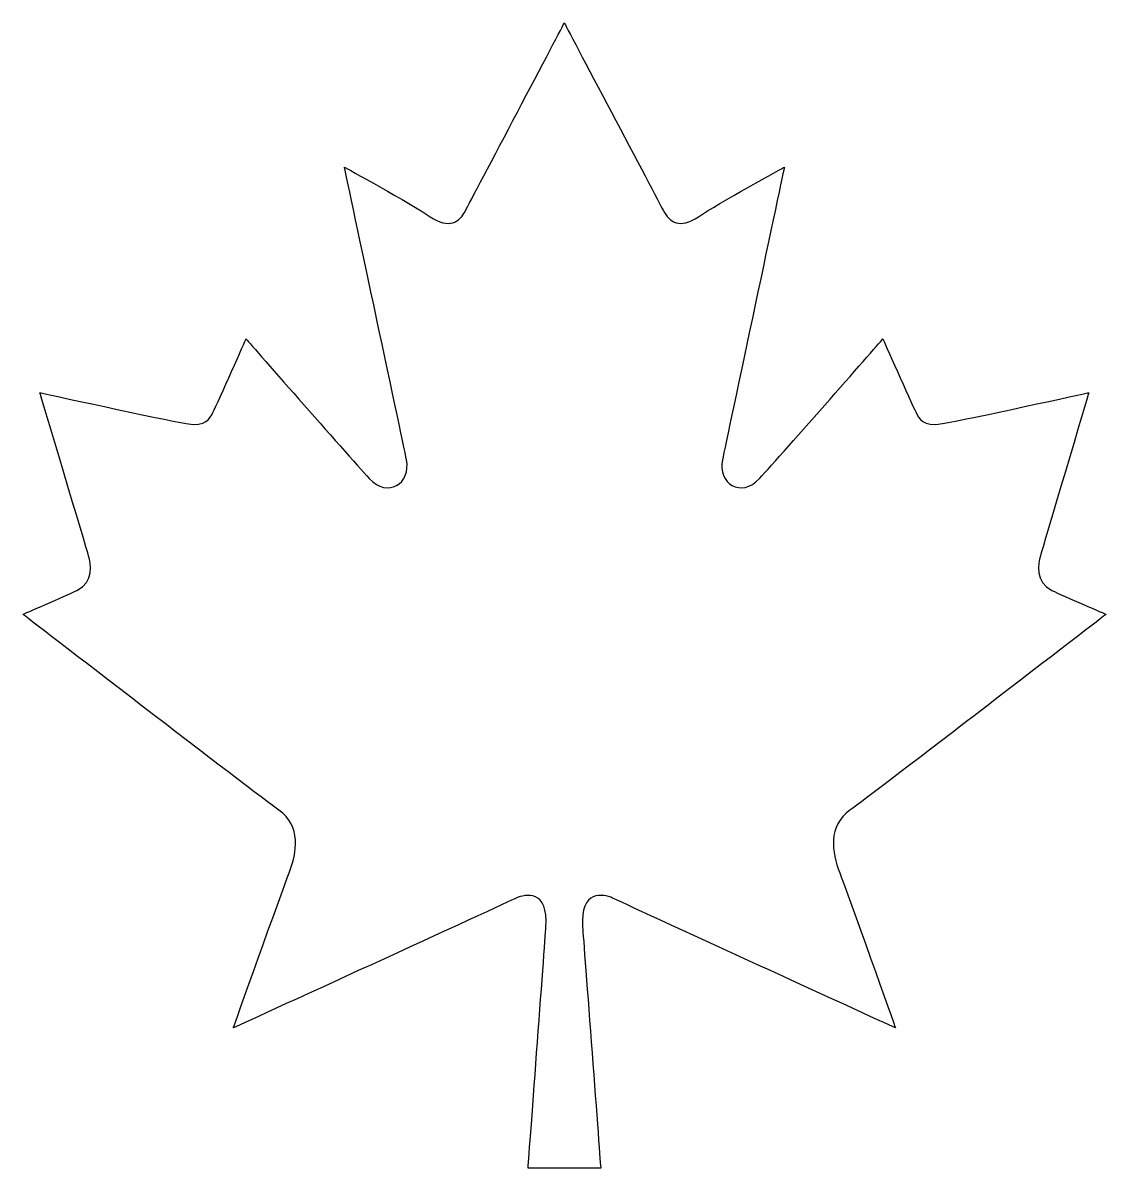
# Model space of a CAD drawing. Header units: centimetres. Extents: x -7.3 to 7.3, y -7.7 to 7.7.
import ezdxf

# ---------------------------------------------------------------- set-up
doc = ezdxf.new("R2010")
doc.units = ezdxf.units.CM
doc.header["$MEASUREMENT"] = 0
doc.layers.add('Camada 1', color=7, linetype='Continuous')

msp = doc.modelspace()

# ---------------------------------------------------------------- linework, layer by layer
at = {"layer": 'Camada 1'}
for points, knots in [([(0.48921, -7.7312), (0.48921, -7.7312), (0.25833, -4.66989), (0.24421, -4.47929), (0.24421, -4.47929), (0.21111, -3.96722), (0.5262, -4.03024), (0.6499, -4.08538), (0.6499, -4.08538), (0.77203, -4.14526), (4.469, -5.83896), (4.469, -5.83896), (4.469, -5.83896), (4.469, -5.83896), (3.82463, -4.02233), (3.71592, -3.74502), (3.71592, -3.74502), (3.60874, -3.46459), (3.55206, -3.11327), (3.85456, -2.8974), (3.85456, -2.8974), (4.17283, -2.67684), (7.3129, -0.25363), (7.3129, -0.25363), (7.3129, -0.25363), (7.3129, -0.25363), (6.7378, -0.00624), (6.58183, 0.06779), (6.58183, 0.06779), (6.3455, 0.18124), (6.39596, 0.43961), (6.42586, 0.53573), (6.42586, 0.53573), (6.45258, 0.63339), (7.07972, 2.73833), (7.07972, 2.73833), (7.07972, 2.73833), (7.07972, 2.73833), (5.42065, 2.3744), (5.10558, 2.32079), (5.10558, 2.32079), (4.83134, 2.27036), (4.78726, 2.3917), (4.74628, 2.47049), (4.74628, 2.47049), (4.67069, 2.62173), (4.29887, 3.46464), (4.29887, 3.46464), (4.29887, 3.46464), (4.29887, 3.46464), (2.95021, 1.9222), (2.6335, 1.58186), (2.6335, 1.58186), (2.38143, 1.30611), (2.0679, 1.51407), (2.13405, 1.83396), (2.13405, 1.83396), (2.19395, 2.13961), (2.9691, 5.78385), (2.9691, 5.78385), (2.9691, 5.78385), (2.9691, 5.78385), (2.06476, 5.2891), (1.80949, 5.11421), (1.80949, 5.11421), (1.55742, 4.94406), (1.41722, 5.037), (1.33139, 5.20242), (1.33139, 5.20242), (1.24785, 5.3616), (-0.00236, 7.7312), (-0.00236, 7.7312), (-0.00236, 7.7312), (-0.00236, 7.7312), (-1.24942, 5.36159), (-1.33372, 5.20244), (-1.33372, 5.20244), (-1.41646, 5.037), (-1.55907, 4.94405), (-1.81349, 5.11423), (-1.81349, 5.11423), (-2.0632, 5.28909), (-2.97152, 5.78386), (-2.97152, 5.78386), (-2.97152, 5.78386), (-2.97152, 5.78386), (-2.19711, 2.13962), (-2.13332, 1.83397), (-2.13332, 1.83397), (-2.07106, 1.51412), (-2.38383, 1.30613), (-2.63748, 1.58187), (-2.63748, 1.58187), (-2.95024, 1.9222), (-4.30049, 3.46465), (-4.30049, 3.46465), (-4.30049, 3.46465), (-4.30049, 3.46465), (-4.67072, 2.62174), (-4.74713, 2.4705), (-4.74713, 2.4705), (-4.78888, 2.39171), (-4.83457, 2.27037), (-5.10794, 2.3208), (-5.10794, 2.3208), (-5.41988, 2.37438), (-7.0829, 2.73834), (-7.0829, 2.73834), (-7.0829, 2.73834), (-7.0829, 2.73834), (-6.45428, 0.63339), (-6.42512, 0.53574), (-6.42512, 0.53574), (-6.3952, 0.43962), (-6.34873, 0.18125), (-6.58427, 0.0678), (-6.58427, 0.0678), (-6.74021, -0.00627), (-7.31292, -0.25366), (-7.31292, -0.25366), (-7.31292, -0.25366), (-7.31292, -0.25366), (-4.17361, -2.67687), (-3.85537, -2.89743), (-3.85537, -2.89743), (-3.55287, -3.1133), (-3.61195, -3.46464), (-3.71826, -3.74505), (-3.71826, -3.74505), (-3.82462, -4.02233), (-4.47216, -5.83899), (-4.47216, -5.83899), (-4.47216, -5.83899), (-4.47216, -5.83899), (-0.77514, -4.14526), (-0.65068, -4.08541), (-0.65068, -4.08541), (-0.52857, -4.03027), (-0.21581, -3.96725), (-0.2505, -4.47932), (-0.2505, -4.47932), (-0.2623, -4.66993), (-0.49236, -7.73123), (-0.49236, -7.73123), (-0.49236, -7.73123), (-0.49236, -7.73123), (0.40418, -7.73123), (0.40418, -7.73123), (0.40418, -7.73123), (0.40418, -7.73123), (0.48921, -7.7312), (0.48921, -7.7312)], [0, 0, 0, 0, 0.02564103, 0.02564103, 0.02564103, 0.02564103, 0.05128205, 0.05128205, 0.05128205, 0.05128205, 0.07692308, 0.07692308, 0.07692308, 0.07692308, 0.1025641, 0.1025641, 0.1025641, 0.1025641, 0.12820513, 0.12820513, 0.12820513, 0.12820513, 0.15384615, 0.15384615, 0.15384615, 0.15384615, 0.17948718, 0.17948718, 0.17948718, 0.17948718, 0.20512821, 0.20512821, 0.20512821, 0.20512821, 0.23076923, 0.23076923, 0.23076923, 0.23076923, 0.25641026, 0.25641026, 0.25641026, 0.25641026, 0.28205128, 0.28205128, 0.28205128, 0.28205128, 0.30769231, 0.30769231, 0.30769231, 0.30769231, 0.33333333, 0.33333333, 0.33333333, 0.33333333, 0.35897436, 0.35897436, 0.35897436, 0.35897436, 0.38461538, 0.38461538, 0.38461538, 0.38461538, 0.41025641, 0.41025641, 0.41025641, 0.41025641, 0.43589744, 0.43589744, 0.43589744, 0.43589744, 0.46153846, 0.46153846, 0.46153846, 0.46153846, 0.48717949, 0.48717949, 0.48717949, 0.48717949, 0.51282051, 0.51282051, 0.51282051, 0.51282051, 0.53846154, 0.53846154, 0.53846154, 0.53846154, 0.56410256, 0.56410256, 0.56410256, 0.56410256, 0.58974359, 0.58974359, 0.58974359, 0.58974359, 0.61538462, 0.61538462, 0.61538462, 0.61538462, 0.64102564, 0.64102564, 0.64102564, 0.64102564, 0.66666667, 0.66666667, 0.66666667, 0.66666667, 0.69230769, 0.69230769, 0.69230769, 0.69230769, 0.71794872, 0.71794872, 0.71794872, 0.71794872, 0.74358974, 0.74358974, 0.74358974, 0.74358974, 0.76923077, 0.76923077, 0.76923077, 0.76923077, 0.79487179, 0.79487179, 0.79487179, 0.79487179, 0.82051282, 0.82051282, 0.82051282, 0.82051282, 0.84615385, 0.84615385, 0.84615385, 0.84615385, 0.87179487, 0.87179487, 0.87179487, 0.87179487, 0.8974359, 0.8974359, 0.8974359, 0.8974359, 0.92307692, 0.92307692, 0.92307692, 0.92307692, 0.94871795, 0.94871795, 0.94871795, 0.94871795, 1, 1, 1, 1]), ([(0.48921, -7.7312), (0.48921, -7.7312), (0.48921, -7.7312), (0.48921, -7.7312), (0.48921, -7.7312), (0.48921, -7.7312), (0.48921, -7.7312), (0.48921, -7.7312)], [0, 0, 0, 0, 0.33333333, 0.33333333, 0.33333333, 0.33333333, 1, 1, 1, 1])]:
    msp.add_open_spline(points, degree=3, knots=knots, dxfattribs=at)

doc.saveas('drawing.dxf')
